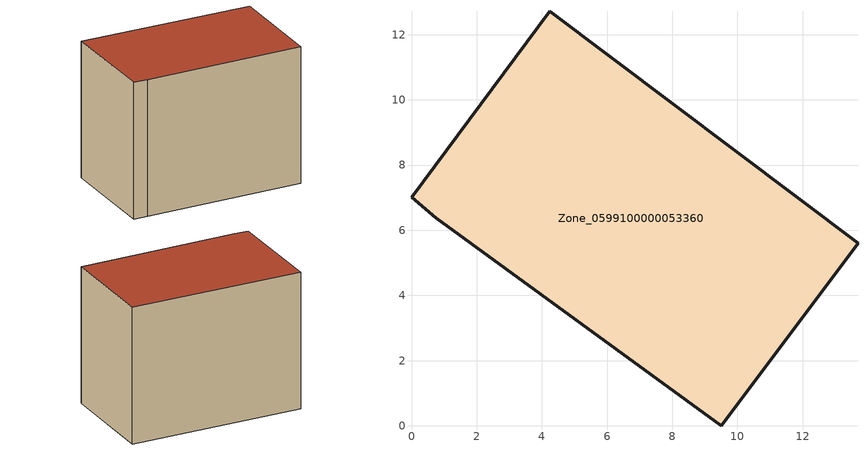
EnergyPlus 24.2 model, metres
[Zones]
Zone_0599100000053360
 floor ground (C_G): 9.5,0 0.75,6.38 0,7.01 4.24,12.72 13.7,5.6 z0
 wall outside (C_F): 0.75,6.38 9.5,0 13.7,5.6 4.24,12.72 0,7.01 0.75,6.38 z0:9.37
 roof outside (C_R): 13.7,5.6 4.24,12.72 0,7.01 0.75,6.38 9.5,0 z9.37
[BUILDING]
Pand.0599100000053360: North Axis=0; Terrain=City; Loads Convergence Tolerance Value=0.04; Temperature Convergence Tolerance Value=0.4; Solar Distribution=FullExterior; Maximum Number of Warmup Days=25; Minimum Number of Warmup Days=1
[Site:Location]
Rotterdam.The.Hague.AP_ZH_NLD Design_Conditions: Latitude=51.96; Longitude=4.45; Time Zone=1; Elevation=-4.5
[SITE:GROUNDTEMPERATURE:BUILDINGSURFACE]
18, 18, 18, 18, 18, 18, 18, 18, 18, 18, 18, 18
[MATERIAL] Thermal Absorptance=0.9; Solar Absorptance=0.7; Visible Absorptance=0.7
Name | Roughness | Thickness | Conductivity | Density | Specific Heat
G.TI.1946 | MediumSmooth | 0.15 | 1 | 540 | 1210
F.TI.1946 | Rough | 0.3 | 0.857143 | 1920 | 840
R.TI.1946 | MediumRough | 0.2 | 0.1 | 1500 | 1000
[CONSTRUCTION]
C_G: G.TI.1946
C_F: F.TI.1946
C_R: R.TI.1946
[ZONE]
Zone_0599100000053360: Type=1; Multiplier=1; Ceiling Height=Autocalculate; Volume=Autocalculate; Floor Area=autocalculate; Part of Total Floor Area=Yes
[ZONEINFILTRATION:DESIGNFLOWRATE]
Infil_Zone_0599100000053360: Zone or ZoneList or Space or SpaceList=Zone_0599100000053360; Schedule=AlwaysOn; Design Flow Rate Calculation Method=Flow/Area; Flow Rate per Floor Area=0.003; Constant Term Coefficient=1; Temperature Term Coefficient=0; Velocity Term Coefficient=0; Velocity Squared Term Coefficient=0
[HVACTEMPLATE:ZONE:IDEALLOADSAIRSYSTEM]
Zone_0599100000053360: Maximum Heating Supply Air Temperature=50; Minimum Cooling Supply Air Temperature=13; Maximum Heating Supply Air Humidity Ratio=0.0156; Minimum Cooling Supply Air Humidity Ratio=0.0077; Heating Limit=NoLimit; Cooling Limit=NoLimit; Dehumidification Control Type=ConstantSensibleHeatRatio; Cooling Sensible Heat Ratio=0.7; Dehumidification Setpoint=60; Humidification Control Type=None; Humidification Setpoint=30; Outdoor Air Method=None; Outdoor Air Flow Rate per Person=0.00944; Outdoor Air Flow Rate per Zone Floor Area=0; Outdoor Air Flow Rate per Zone=0; Demand Controlled Ventilation Type=None; Outdoor Air Economizer Type=NoEconomizer; Heat Recovery Type=None; Sensible Heat Recovery Effectiveness=0.7; Latent Heat Recovery Effectiveness=0.65
[ZONECONTROL:THERMOSTAT]
ThermostatControl_Zone_0599100000053360: Zone or ZoneList=Zone_0599100000053360; Control Type Schedule=DualSetpointControlType; Control 1=Thermostat_Zone_0599100000053360; Temperature Difference Between Cutout And Setpoint=0
[THERMOSTATSETPOINT:DUALSETPOINT]
Thermostat_Zone_0599100000053360: Heating Setpoint Temperature Schedule=HeatingSetpoint_Zone_0599100000053360; Cooling Setpoint Temperature Schedule=CoolingSetpoint_Zone_0599100000053360
[SCHEDULE:COMPACT]
HeatingSetpoint_Zone_0599100000053360: Through: 12/31, For: AllDays, Until: 24:00, 21
CoolingSetpoint_Zone_0599100000053360: Through: 12/31, For: AllDays, Until: 24:00, 24
DualSetpointControlType: Through: 12/31, For: AllDays, Until: 24:00, 4
AlwaysOn: Through: 12/31, For: AllDays, Until: 24:00, 1
